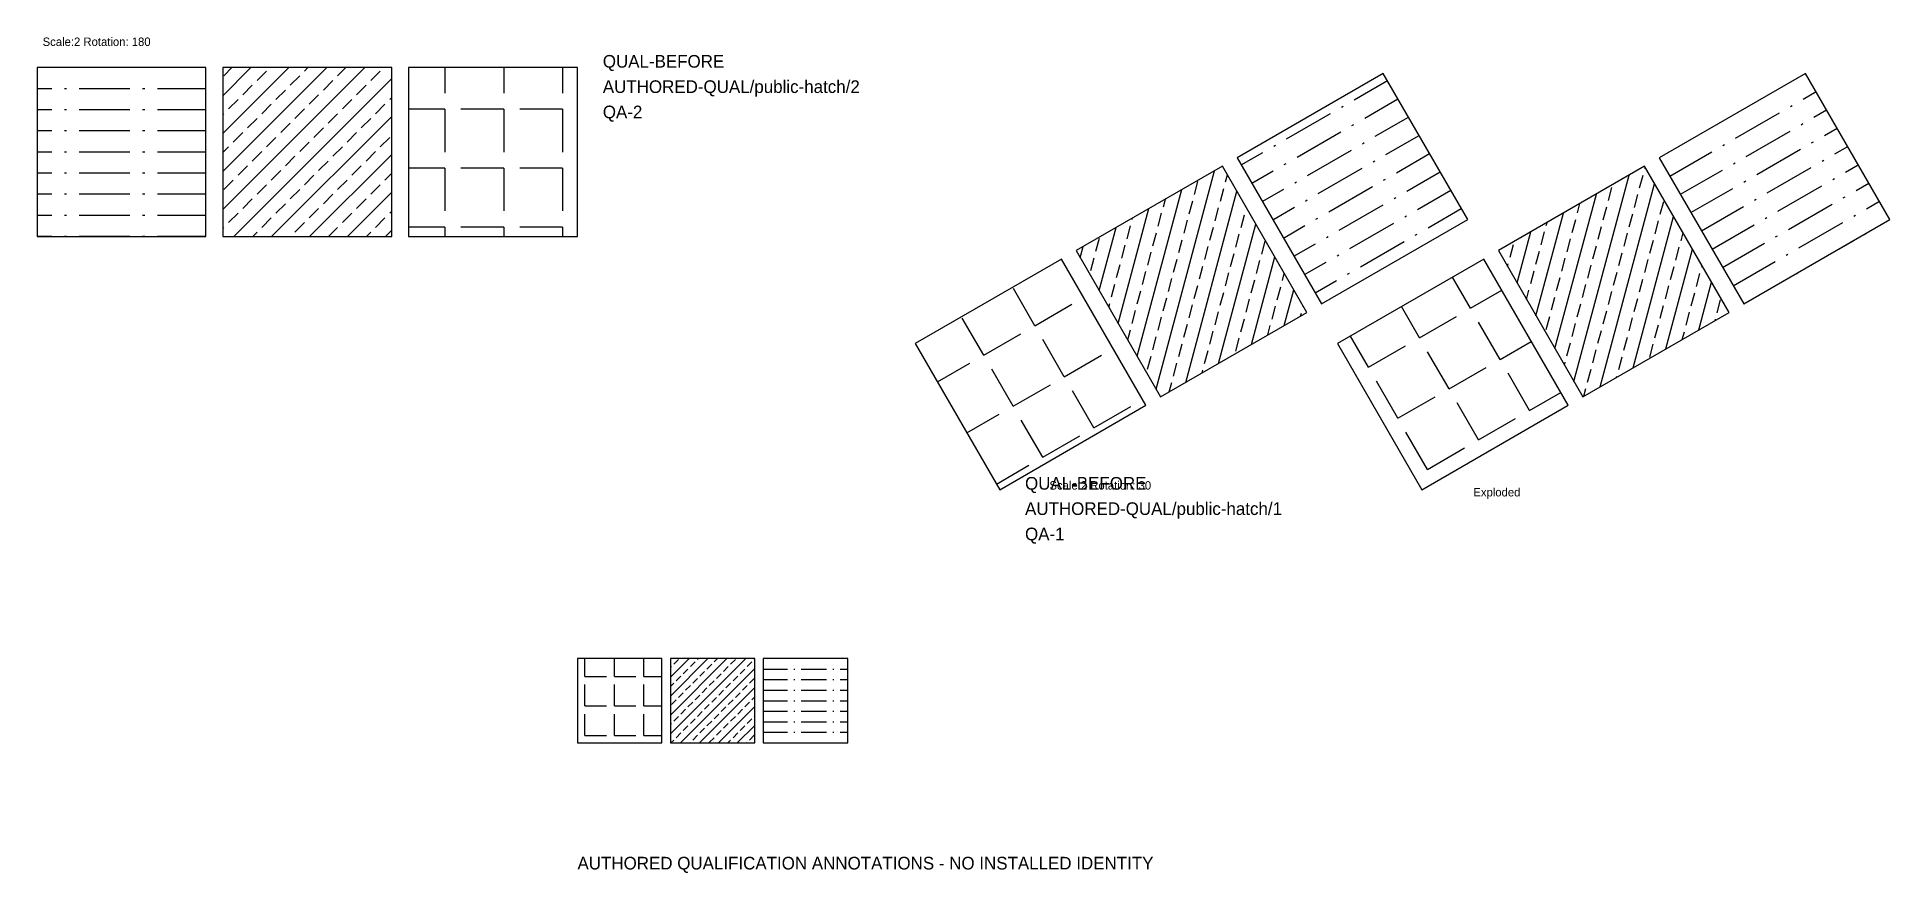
# Model space of a CAD drawing. Header units: metres. Extents: x -64 to 155, y -15 to 288.
# Drawn here: x -64 to 155.4, y -15.4 to 83.6 of the extents above; entities outside this region: 7.
import ezdxf

# ---------------------------------------------------------------- set-up
doc = ezdxf.new("R2010")
doc.units = ezdxf.units.M
for name, color, linetype in [('HATCH', 7, 'Continuous'), ('ICT_QUAL_TEST_ONLY', 7, 'Continuous'), ('LINE', 7, 'Continuous')]:
    doc.layers.add(name, color=color, linetype=linetype)
pattern_1 = [(0, (-66, -300), (0, 1.25), [3, -0.75, 0.125, -0.75])]
pattern_2 = [(0, (-55, -289), (0, 3.4925), [2.54, -0.9525]), (90, (-55, -289), (-3.4925, 0), [2.54, -0.9525])]
pattern_3 = [(45, (-77, -289), (-1.122532, 1.122532), []), (45, (-75.8775, -289), (-1.122532, 1.122532), [0.79375, -0.396875])]

# ---------------------------------------------------------------- blocks, each defined once
blk = doc.blocks.new('HatchBlock')
at = {"layer": 'HATCH'}
h = blk.add_hatch(dxfattribs=at)
h.set_pattern_fill('ANGLE', scale=0.25)
h.set_pattern_definition(pattern_2)
h.paths.add_polyline_path([(0, 0), (10, 0), (10, 10), (0, 10)])
h = blk.add_hatch(dxfattribs=at)
h.set_pattern_fill('ANSI33', scale=0.25)
h.set_pattern_definition(pattern_3)
h.paths.add_polyline_path([(11, 0), (21, 0), (21, 10), (11, 10)])
h = blk.add_hatch(dxfattribs=at)
h.set_pattern_fill('ACAD_ISO10W100', scale=0.25)
h.set_pattern_definition(pattern_1)
h.paths.add_polyline_path([(22, 0), (32, 0), (32, 10), (22, 10)])
at = {"layer": 'LINE'}
for points in [[(0, 0), (10, 0), (10, 10), (0, 10)], [(11, 0), (21, 0), (21, 10), (11, 10)], [(22, 0), (32, 0), (32, 10), (22, 10)]]:
    blk.add_lwpolyline(points, close=True, dxfattribs=at)

msp = doc.modelspace()

# ---------------------------------------------------------------- hatches: boundary and pattern name
at = {"layer": 'HATCH'}
h = msp.add_hatch(dxfattribs=at)
h.set_pattern_fill('AR-B816C', scale=0.25)
h.paths.add_polyline_path([(55, 278), (65, 278), (65, 288), (55, 288)])
h = msp.add_hatch(dxfattribs=at)
h.set_pattern_fill('AR-B88', scale=0.25)
h.paths.add_polyline_path([(66, 278), (76, 278), (76, 288), (66, 288)])
h = msp.add_hatch(dxfattribs=at)
h.set_pattern_fill('AR-HBONE', scale=0.25)
h.paths.add_polyline_path([(0, 267), (10, 267), (10, 277), (0, 277)])
h = msp.add_hatch(dxfattribs=at)
h.set_pattern_fill('AR-PARQ1', scale=0.25)
h.paths.add_polyline_path([(11, 267), (21, 267), (21, 277), (11, 277)])
h = msp.add_hatch(dxfattribs=at)
h.set_pattern_fill('AR-RSHKE', scale=0.25)
h.paths.add_polyline_path([(33, 267), (43, 267), (43, 277), (33, 277)])
h = msp.add_hatch(dxfattribs=at)
h.set_pattern_fill('BLOCKS', scale=0.25)
h.paths.add_polyline_path([(66, 267), (76, 267), (76, 277), (66, 277)])
h = msp.add_hatch(dxfattribs=at)
h.set_pattern_fill('BRICK_STRBOND', scale=0.25)
h.paths.add_polyline_path([(88, 256), (98, 256), (98, 266), (88, 266)])
h = msp.add_hatch(dxfattribs=at)
h.set_pattern_fill('ACAD_ISO10W100', scale=0.5, angle=30)
h.set_pattern_definition([(30, (285.6846, -555.6152), (-1.25, 2.1650635), [6, -1.5, 0.25, -1.5])])
h.paths.add_polyline_path([(138.11, 52), (155.43, 62), (145.43, 79.32), (128.11, 69.32)])
h = msp.add_hatch(dxfattribs=at)
h.set_pattern_fill('ANSI33', scale=0.5, angle=30)
h.set_pattern_definition([(75, (255.632, -547.5627), (-3.066814, 0.82175), []), (75, (257.5764, -546.44), (-3.066814, 0.82175), [1.5875, -0.79375])])
h.paths.add_polyline_path([(119.05, 41), (136.37, 51), (126.37, 68.32), (109.05, 58.32)])
h = msp.add_hatch(dxfattribs=at)
h.set_pattern_fill('ANGLE', scale=0.5, angle=30)
h.set_pattern_definition([(30, (293.737, -525.563), (-3.4925, 6.04919), [5.08, -1.905]), (120, (293.737, -525.563), (-6.04919, -3.4925), [5.08, -1.905])])
h.paths.add_polyline_path([(100, 30), (117.32, 40), (107.32, 57.32), (90, 47.32)])
h = msp.add_hatch(dxfattribs=at)
h.set_pattern_fill('ANGLE', scale=0.25)
h.set_pattern_definition(pattern_2)
h.paths.add_polyline_path([(0, 0), (10, 0), (10, 10), (0, 10)])
h = msp.add_hatch(dxfattribs=at)
h.set_pattern_fill('ANSI33', scale=0.25)
h.set_pattern_definition(pattern_3)
h.paths.add_polyline_path([(11, 0), (21, 0), (21, 10), (11, 10)])
h = msp.add_hatch(dxfattribs=at)
h.set_pattern_fill('ACAD_ISO10W100', scale=0.25)
h.set_pattern_definition(pattern_1)
h.paths.add_polyline_path([(22, 0), (32, 0), (32, 10), (22, 10)])

# ---------------------------------------------------------------- linework, layer by layer
at = {"layer": 'LINE'}
for points in [[(138.11, 52), (155.43, 62), (145.43, 79.32), (128.11, 69.32)], [(119.05, 41), (136.37, 51), (126.37, 68.32), (109.05, 58.32)], [(100, 30), (117.32, 40), (107.32, 57.32), (90, 47.32)], [(0, 0), (10, 0), (10, 10), (0, 10)], [(11, 0), (21, 0), (21, 10), (11, 10)], [(22, 0), (32, 0), (32, 10), (22, 10)]]:
    msp.add_lwpolyline(points, close=True, dxfattribs=at)

# ---------------------------------------------------------------- block references
ref = msp.add_blockref('HatchBlock', (0, 80), dxfattribs=dict(xscale=2, yscale=2, zscale=2, rotation=180))
ref.add_attrib('MANUFACTURER', 'QUAL-BEFORE', (3, 80), dxfattribs={"layer": 'ICT_QUAL_TEST_ONLY', "height": 1.5})
ref.add_attrib('ICT_ID', 'AUTHORED-QUAL/public-hatch/2', (3, 77), dxfattribs={"layer": 'ICT_QUAL_TEST_ONLY', "height": 1.5})
ref.add_attrib('TAG', 'QA-2', (3, 74), dxfattribs={"layer": 'ICT_QUAL_TEST_ONLY', "height": 1.5})
ref = msp.add_blockref('HatchBlock', (50, 30), dxfattribs=dict(xscale=2, yscale=2, zscale=2, rotation=30))
ref.add_attrib('MANUFACTURER', 'QUAL-BEFORE', (53, 30), dxfattribs={"layer": 'ICT_QUAL_TEST_ONLY', "height": 1.5})
ref.add_attrib('ICT_ID', 'AUTHORED-QUAL/public-hatch/1', (53, 27), dxfattribs={"layer": 'ICT_QUAL_TEST_ONLY', "height": 1.5})
ref.add_attrib('TAG', 'QA-1', (53, 24), dxfattribs={"layer": 'ICT_QUAL_TEST_ONLY', "height": 1.5})

# ---------------------------------------------------------------- texts
at = {"char_height": 1, "width": 50.7669, "attachment_point": 1}
for s, insert in [('Scale:2 Rotation: 180', (-63.34, 83.57)), ('Scale:2 Rotation: 30', (55.89, 31.01)), ('Exploded', (106.09, 30.2))]:
    msp.add_mtext(s, dxfattribs=dict(at, insert=insert))
at = {"layer": 'ICT_QUAL_TEST_ONLY'}
msp.add_text('AUTHORED QUALIFICATION ANNOTATIONS - NO INSTALLED IDENTITY', height=1.5, dxfattribs=at).set_placement((0, -15))

doc.saveas('drawing.dxf')
